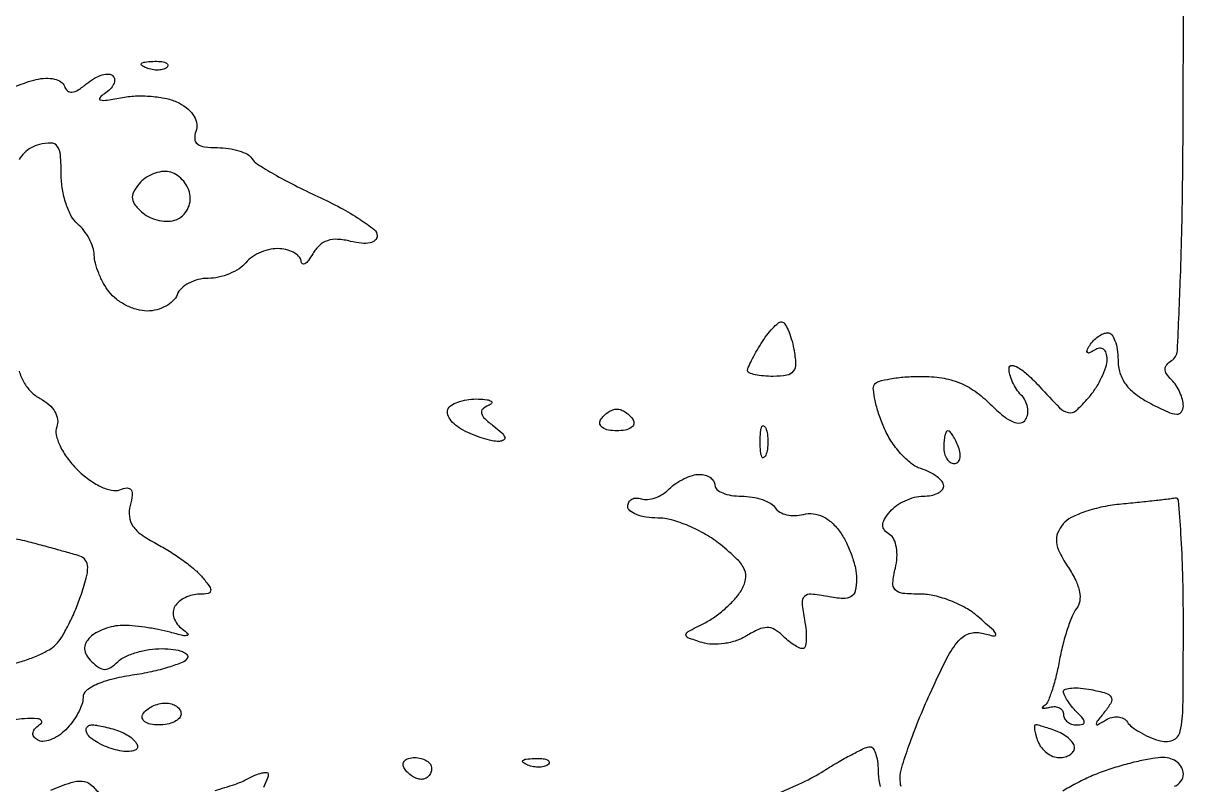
# Model space of a CAD drawing. Extents: x 0 to 102, y 0 to 135.
# Drawn here: x 92.51 to 101.53, y 38.03 to 43.94 of the extents above; entities that cross this region are included whole.
import ezdxf

# ---------------------------------------------------------------- set-up
doc = ezdxf.new("R2010")
doc.units = 0
doc.header["$MEASUREMENT"] = 0

msp = doc.modelspace()

# ---------------------------------------------------------------- linework, layer by layer
for points in [[(99.32782, 38.015724, -0.059294), (99.3204, 38.078072, -0.074804), (99.333034, 38.162046, -0.010267), (99.388741, 38.330604, -0.011601), (99.463971, 38.528709, -0.009575), (99.55305, 38.736341, -0.010587), (99.684229, 39.010983, -0.060312), (99.773719, 39.145437, -0.133411), (99.857559, 39.202526, -0.149445), (99.9549, 39.206018, 0.014931), (100.0502, 39.183607, 0.547958), (100.063169, 39.196999, 0.15249), (100.044658, 39.228174, 0.004142), (99.924378, 39.334528, 0.051204), (99.82991, 39.401036, 0.034912), (99.71105, 39.457184, 0.035199), (99.587385, 39.495593, 0.057758), (99.478616, 39.5082, -0.02339), (99.34032, 39.514673, -0.179248), (99.282722, 39.542374, -0.220224), (99.263626, 39.597357, -0.036678), (99.283343, 39.710471, 0.046868), (99.296024, 39.79312, 0.057146), (99.291677, 39.871214, 0.066953), (99.271924, 39.934296, 0.146036), (99.238547, 39.971802, -0.084705), (99.199376, 40.006337, -0.176511), (99.186379, 40.04431, -0.130532), (99.19951, 40.090108, -0.038493), (99.242051, 40.150232, -0.066778), (99.291629, 40.195932, -0.0445), (99.358676, 40.234536, -0.044339), (99.431876, 40.260829, -0.064146), (99.499959, 40.2696, 0.047701), (99.56075, 40.275413, 0.067693), (99.61214, 40.292777, 0.087863), (99.646778, 40.318367, 0.192119), (99.6588, 40.348499, 0.175032), (99.646436, 40.382737, 0.056389), (99.6069, 40.420694, 0.048286), (99.549742, 40.456202, 0.03803), (99.482121, 40.483474, -0.091715), (99.406366, 40.523905, -0.041813), (99.324482, 40.601226, -0.03954), (99.249437, 40.699649, -0.04362), (99.193581, 40.805587, -0.019783), (99.153652, 40.912163, -0.025987), (99.126252, 41.01236, -0.025232), (99.112439, 41.095553, -0.16848), (99.121453, 41.135912, -0.188512), (99.154814, 41.160988, -0.023998), (99.244064, 41.181315, -0.025408), (99.356882, 41.195508, -0.018587), (99.483056, 41.2002, -0.03806), (99.644536, 41.18789, -0.057379), (99.780521, 41.150723, -0.058754), (99.902186, 41.084446, -0.04233), (100.020471, 40.984656, 0.023305), (100.119572, 40.894386, 0.070624), (100.197103, 40.846725, 0.137191), (100.254758, 40.838748, 0.224152), (100.295356, 40.865127, 0.106297), (100.31093, 40.908905, 0.077911), (100.30961, 40.960594, 0.073741), (100.292068, 41.012101, 0.077638), (100.260549, 41.055291, -0.052386), (100.224508, 41.099794, -0.038375), (100.194056, 41.155624, -0.039081), (100.173229, 41.21367, -0.066692), (100.1664, 41.264641, -0.427856), (100.187548, 41.284831, -0.125308), (100.235656, 41.270177, -0.050544), (100.31151, 41.212991, -0.020917), (100.402163, 41.121715, 0.00914), (100.55885, 40.956339, 0.142146), (100.626261, 40.918482, 0.245884), (100.68675, 40.934115, 0.031908), (100.782863, 41.032861, 0.033837), (100.838332, 41.107291, 0.030761), (100.885225, 41.190869, 0.032126), (100.917739, 41.270976, 0.080507), (100.9278, 41.33306, 0.069214), (100.921051, 41.381582, 0.168764), (100.900623, 41.41076, 0.199124), (100.869205, 41.4182, 0.098564), (100.830129, 41.403621, -0.029004), (100.791327, 41.382646, -0.315645), (100.774757, 41.385557, -0.315645), (100.771846, 41.402127, -0.029004), (100.792821, 41.440929, -0.053246), (100.821816, 41.47829, -0.048837), (100.858838, 41.509909, -0.05213), (100.89791, 41.531512, -0.100565), (100.932793, 41.5386, -0.234473), (100.963303, 41.52346, -0.071656), (100.989015, 41.47711, -0.054721), (101.006588, 41.409442, -0.036201), (101.0124, 41.329273, 0.074484), (101.027779, 41.226608, 0.085972), (101.072454, 41.138421, 0.073731), (101.150578, 41.060645, 0.039702), (101.2662, 40.9887, 0.013092), (101.398181, 40.924772, 0.087674), (101.468537, 40.906808, 0.258948), (101.504942, 40.923578, 0.159418), (101.52, 40.969607, 0.066875), (101.51333, 41.019252, 0.039076), (101.492983, 41.075832, 0.038353), (101.463236, 41.130286, 0.052231), (101.428029, 41.173731, -0.047458), (101.389972, 41.21979, -0.150038), (101.378357, 41.257624, -0.181024), (101.390835, 41.290961, -0.075363), (101.428029, 41.322544, 0.246941), (101.473199, 41.399105, 0.003204), (101.497589, 41.973674, 0.006761), (101.514929, 42.744434, 0.002243), (101.52, 43.875086, 0.002402), (101.51498, 44.920011, 0.005805)], [(92.454227, 43.45324, -0.017744), (92.533979, 43.483044, -0.020607), (92.611794, 43.5055, -0.050381), (92.685693, 43.515844, -0.067175), (92.753085, 43.50937, -0.083632), (92.804225, 43.487943, -0.172224), (92.830686, 43.454269, 0.133538), (92.85459, 43.418601, 0.21165), (92.889189, 43.407985, 0.113806), (92.93799, 43.425581, 0.029362), (93.005987, 43.475306, -0.04267), (93.064945, 43.51606, -0.058967), (93.124088, 43.541188, -0.074264), (93.174605, 43.548085, -0.195649), (93.207644, 43.534156, -0.18954), (93.220177, 43.505381, -0.119795), (93.212725, 43.469053, -0.086071), (93.185447, 43.430231, -0.054035), (93.14215, 43.395318, 0.072674), (93.105942, 43.363833, 0.571045), (93.111674, 43.346974, 0.089514), (93.16309, 43.345597, 0.009375), (93.282315, 43.366126, -0.040306), (93.396568, 43.378595, -0.031741), (93.521012, 43.374196, -0.032662), (93.636783, 43.355027, -0.065595), (93.723314, 43.322417, -0.056227), (93.7914, 43.275464, -0.081977), (93.837768, 43.219412, -0.098728), (93.858209, 43.159878, -0.125737), (93.851498, 43.102409, 0.106715), (93.84257, 43.044807, 0.220498), (93.863658, 43.005545, 0.130249), (93.919128, 42.98308, 0.031453), (94.018856, 42.9768, -0.035989), (94.105189, 42.970578, -0.040346), (94.186403, 42.952029, -0.044257), (94.251681, 42.924918, -0.134584), (94.286531, 42.892473, 0.113583), (94.329428, 42.849091, 0.010671), (94.458604, 42.771046, 0.013246), (94.618964, 42.684343, 0.010042), (94.799124, 42.59752, -0.015928), (94.975542, 42.509926, -0.023287), (95.124335, 42.420883, -0.020263), (95.236374, 42.339818, -0.229907), (95.2596, 42.291975, -0.21137), (95.24416, 42.257083, -0.134039), (95.203898, 42.236576, -0.07896), (95.138666, 42.233508, -0.033844), (95.052577, 42.249017, 0.04695), (94.952623, 42.264336, 0.094307), (94.873767, 42.254041, 0.107434), (94.810858, 42.21702, 0.074506), (94.75905, 42.152438, -0.024668), (94.725486, 42.100837, -0.086699), (94.6972, 42.073309, -0.317747), (94.679463, 42.073601, -0.231432), (94.669973, 42.091647, 0.170308), (94.656737, 42.126108, 0.081326), (94.620111, 42.157237, 0.066063), (94.566606, 42.180505, 0.050815), (94.503842, 42.191714, 0.067862), (94.433831, 42.187485, 0.04883), (94.358778, 42.164808, 0.049176), (94.290227, 42.128306, 0.072756), (94.239684, 42.082817, -0.077101), (94.187178, 42.036377, -0.044438), (94.112208, 41.997208, -0.043153), (94.027923, 41.970544, -0.05509), (93.946992, 41.9616, 0.06112), (93.869913, 41.952143, 0.060287), (93.797024, 41.924323, 0.065763), (93.739049, 41.883251, 0.114669), (93.706206, 41.8347, -0.110454), (93.673956, 41.786159, -0.066224), (93.617859, 41.745077, -0.061312), (93.547693, 41.717265, -0.063812), (93.473832, 41.7078, -0.068962), (93.39526, 41.718689, -0.047106), (93.311095, 41.75129, -0.047014), (93.234302, 41.799185, -0.067572), (93.177767, 41.85585, -0.037463), (93.134544, 41.922633, -0.029174), (93.097604, 42.000857, -0.02994), (93.071706, 42.078232, -0.060974), (93.062691, 42.141591, 0.074447), (93.052436, 42.201998, 0.04331), (93.023513, 42.269773, 0.042206), (92.981863, 42.334145, 0.054914), (92.9331, 42.3846, -0.098388), (92.884369, 42.444624, -0.04151), (92.843477, 42.54059, -0.038975), (92.815577, 42.653654, -0.041028), (92.8062, 42.767739, 0.019087), (92.800408, 42.919404, 0.138519), (92.775538, 42.987194, 0.238894), (92.726269, 43.012525, 0.06551), (92.637, 43.001313, 0.063839), (92.572314, 42.97523, 0.067102), (92.517503, 42.93401, 0.074686), (92.480459, 42.884558, 0.124083)], [(92.47995, 41.241583, 0.065494), (92.515589, 41.154224, 0.067079), (92.571633, 41.080826, 0.073463), (92.643562, 41.027488, -0.056648), (92.711151, 40.980793, -0.081508), (92.757377, 40.924829, -0.097957), (92.777889, 40.865419, -0.12656), (92.771314, 40.808314, 0.14994), (92.766979, 40.745354, 0.054109), (92.796973, 40.659754, 0.047024), (92.852987, 40.566122, 0.038093), (92.929255, 40.477255, 0.038027), (93.018283, 40.400828, 0.047258), (93.111895, 40.344851, 0.054518), (93.19746, 40.315012, 0.149352), (93.260629, 40.319435, -0.065548), (93.317622, 40.33311, -0.278423), (93.348048, 40.318842, -0.182602), (93.357499, 40.278106, -0.030643), (93.341736, 40.198091, 0.090792), (93.335241, 40.111285, 0.123655), (93.362231, 40.037904, 0.091148), (93.428787, 39.970668, 0.032871), (93.54442, 39.900887, -0.020849), (93.647049, 39.842269, -0.017321), (93.751163, 39.771762, -0.017669), (93.842091, 39.700425, -0.044403), (93.90137, 39.640678, -0.017144), (93.95804, 39.567425, -0.200384), (93.966061, 39.532953, -0.324316), (93.94597, 39.513209, -0.037377), (93.879052, 39.5082, 0.063265), (93.824146, 39.501225, 0.051577), (93.768563, 39.48057, 0.053378), (93.720625, 39.450147, 0.086481), (93.688654, 39.414141, 0.125258), (93.675398, 39.371939, 0.094002), (93.681847, 39.323484, 0.084224), (93.706938, 39.276194, 0.074945), (93.747111, 39.237603, -0.035884), (93.790001, 39.202388, -0.585742), (93.786353, 39.187989, -0.123507), (93.750588, 39.187375, -0.008588), (93.6522, 39.212056, 0.017109), (93.559473, 39.233644, 0.012645), (93.455634, 39.251388, 0.012812), (93.356569, 39.263165, 0.027831), (93.280038, 39.266002, 0.046976), (93.212002, 39.258318, 0.036629), (93.140453, 39.237776, 0.037699), (93.076114, 39.208411, 0.070584), (93.030468, 39.174108, 0.076093), (92.996479, 39.127833, 0.137799), (92.98686, 39.0822, 0.124384), (93.002183, 39.034956, 0.056126), (93.04308, 38.98368, 0.049631), (93.098302, 38.938454, 0.147822), (93.1446, 38.92446, 0.147822), (93.190898, 38.938454, 0.049631), (93.24612, 38.98368, -0.088394), (93.302041, 39.022687, -0.036338), (93.388869, 39.055378, -0.034514), (93.489464, 39.07771, -0.03738), (93.589513, 39.0852, -0.02955), (93.679088, 39.079902, -0.061885), (93.746749, 39.063216, -0.117956), (93.782543, 39.038717, -0.333979), (93.785133, 39.010362, -0.161439), (93.746533, 38.97804, -0.019415), (93.640331, 38.940691, -0.021495), (93.506715, 38.905668, -0.016131), (93.35714, 38.878278, 0.022349), (93.196839, 38.84686, 0.046808), (93.076815, 38.80551, 0.066392), (92.999987, 38.757566, 0.223696), (92.9754, 38.705359, -0.086567), (92.966011, 38.651538, -0.036707), (92.93612, 38.584384, -0.034912), (92.892851, 38.515671, -0.038428), (92.84168, 38.455965, -0.049555), (92.784093, 38.408787, -0.059839), (92.721739, 38.377286, -0.070642), (92.664208, 38.365191, -0.156187), (92.621147, 38.375897, -0.109977), (92.592802, 38.403529, -0.201586), (92.587084, 38.434731, -0.14539), (92.605717, 38.468408, -0.0519), (92.649118, 38.503003, 0.456563), (92.652443, 38.525784, 0.199284), (92.621338, 38.541418, 0.039772), (92.520704, 38.540693, 0.01124), (92.364758, 38.5236)], [(92.420707, 38.966184, 0.025213), (92.523013, 38.994275, 0.023472), (92.624501, 39.033094, 0.024177), (92.711342, 39.076184, 0.06968), (92.764803, 39.116665, 0.060003), (92.807847, 39.171703, 0.017411), (92.86045, 39.265958, 0.017235), (92.912764, 39.377153, 0.01762), (92.956881, 39.490881, 0.016282), (93.000865, 39.63195, 0.0721), (93.01174, 39.717986, 0.148381), (92.994534, 39.771181, 0.162628), (92.951185, 39.803519, 0.01009), (92.892934, 39.82143, 0.002013), (92.788171, 39.850888, 0.002128), (92.66591, 39.884175, 0.001982), (92.540438, 39.917231, 0.032866), (92.395261, 39.94484, 0.017075)], [(98.283188, 37.922524, 0.008057), (98.562945, 38.046861, 0.031904), (98.7282, 38.136738, -0.008868), (98.846237, 38.208165, -0.011851), (98.955959, 38.268497, -0.009146), (99.048951, 38.314656, -0.109806), (99.08775, 38.323484, -0.270263), (99.112184, 38.309399, -0.056439), (99.132562, 38.262152, -0.044972), (99.146593, 38.194516, -0.028675), (99.1512, 38.11425, 0.075692), (99.166359, 38.01469, 0.069275)], [(101.451423, 38.015982, 0.128965), (101.501425, 38.056086, 0.160941), (101.52, 38.1123, 0.122609), (101.507951, 38.160698, 0.100764), (101.474006, 38.201923, 0.091107), (101.423233, 38.22962, 0.079585), (101.363424, 38.2392, 0.041773), (101.283922, 38.232546, 0.013645), (101.168368, 38.209809, 0.013491), (101.04086, 38.177448, 0.014824), (100.919274, 38.139146, 0.019679), (100.801041, 38.092718, 0.018179), (100.68359, 38.035999, 0.01852), (100.582753, 37.977824, 0.055938)], [(94.000399, 37.983778, 0.011164), (94.154246, 38.031384, 0.042269), (94.246677, 38.071218, -0.021833), (94.310735, 38.101984, -0.042449), (94.364566, 38.119777, -0.066306), (94.401494, 38.123555, -0.405323), (94.4136, 38.111075, -0.093495), (94.407817, 38.080419, -0.00796), (94.377314, 38.005963, -0.01032)], [(92.724267, 37.986505, -0.016985), (92.882099, 38.045685, -0.100352), (92.96924, 38.05661, -0.156836), (93.034393, 38.030099, -0.060535), (93.101854, 37.958017, 0.092577)]]:
    msp.add_lwpolyline(points, format="xyb")
for points in [[(93.51825, 43.646921, -0.028489), (93.577147, 43.645991, -0.077125), (93.617754, 43.636624, -0.208169), (93.633197, 43.621003, -0.296942), (93.629287, 43.602487, -0.126455), (93.601629, 43.586139, -0.060344), (93.560572, 43.579442, -0.05415), (93.513403, 43.582608, -0.051402), (93.467137, 43.595809, -0.054073), (93.431887, 43.614552, -0.470617), (93.430428, 43.62997, -0.168741), (93.455111, 43.641926, -0.018894)], [(93.643449, 42.789107, 0.086478), (93.584972, 42.790144, 0.056918), (93.519932, 42.772247, 0.055373), (93.45853, 42.73927, 0.068752), (93.410727, 42.695553, 0.053766), (93.368266, 42.631487, 0.151455), (93.358896, 42.579177, 0.143333), (93.380637, 42.528896, 0.046342), (93.438579, 42.47096, 0.067854), (93.497071, 42.434514, 0.054701), (93.567608, 42.41173, 0.056283), (93.638945, 42.405243, 0.086377), (93.699675, 42.417179, 0.09728), (93.748793, 42.447998, 0.082006), (93.78614, 42.496837, 0.080722), (93.80623, 42.555855, 0.089553), (93.805531, 42.616023, 0.076785), (93.784695, 42.674272, 0.064036), (93.746215, 42.727642, 0.065689), (93.696688, 42.768271, 0.09165)], [(98.400288, 41.6232, -0.254881), (98.423842, 41.610358, -0.037787), (98.450575, 41.561072, -0.034842), (98.475662, 41.492727, -0.023318), (98.495106, 41.4117, -0.033701), (98.508931, 41.298481, -0.176753), (98.490948, 41.239462, -0.192578), (98.440333, 41.208801, -0.041059), (98.335768, 41.2002, -0.020495), (98.2592, 41.20334, -0.033059), (98.194682, 41.212963, -0.035793), (98.147725, 41.226757, -0.313046), (98.136, 41.243648, -0.103929), (98.14139, 41.269299, -0.011598), (98.166829, 41.323698, -0.013702), (98.20076, 41.387617, -0.010707), (98.24095, 41.455148, -0.021629), (98.285117, 41.519499, -0.028517), (98.331048, 41.573835, -0.028544), (98.372941, 41.613251, -0.176258)], [(96.047143, 41.024321, -0.021955), (96.112523, 41.019085, -0.118342), (96.14567, 41.00663, -0.460988), (96.147459, 40.990709, -0.109866), (96.122266, 40.973476, 0.092682), (96.079011, 40.946001, 0.276429), (96.069678, 40.913625, 0.142145), (96.094373, 40.872533, 0.024628), (96.164566, 40.813646, -0.022022), (96.226602, 40.76215, -0.125347), (96.250071, 40.726682, -0.366677), (96.241688, 40.704923, -0.119556), (96.205788, 40.695291, -0.058714), (96.151564, 40.700355, -0.022702), (96.07841, 40.719488, -0.022103), (96.000195, 40.747633, -0.025452), (95.928469, 40.781445, -0.048307), (95.868583, 40.821363, -0.071107), (95.825814, 40.867796, -0.094739), (95.805903, 40.913177, -0.19702), (95.812123, 40.950645, -0.130174), (95.844212, 40.981042, -0.048952), (95.901646, 41.005434, -0.044297), (95.972551, 41.020936, -0.040705)], [(97.1208, 40.9464, -0.094481), (97.153193, 40.940224, -0.052849), (97.188855, 40.921549, -0.050113), (97.222165, 40.894161, -0.057296), (97.2477, 40.8618, -0.210115), (97.252186, 40.829819, -0.178861), (97.231991, 40.802051, -0.100989), (97.185804, 40.783244, -0.046386), (97.1208, 40.7772, -0.046386), (97.055796, 40.783244, -0.100989), (97.009609, 40.802051, -0.178861), (96.989414, 40.829819, -0.210115), (96.9939, 40.8618, -0.057296), (97.019435, 40.894161, -0.050113), (97.052745, 40.921549, -0.052849), (97.088407, 40.940224, -0.094481)], [(98.276629, 40.79835, -0.057986), (98.289855, 40.750127, -0.037979), (98.294231, 40.6926, -0.037979), (98.289855, 40.635073, -0.057986), (98.276629, 40.58685, -0.174857), (98.260785, 40.569136, -0.447206), (98.246493, 40.574292, -0.078554), (98.236597, 40.617184, -0.017491), (98.233958, 40.6926, -0.017491), (98.236597, 40.768016, -0.078554), (98.246493, 40.810908, -0.447206), (98.260785, 40.816064, -0.174857)], [(99.692049, 40.7772, 0.289661), (99.679195, 40.769071, 0.046727), (99.668567, 40.739923, 0.039339), (99.661209, 40.69893, 0.024748), (99.6588, 40.6503, 0.062722), (99.664911, 40.601779, 0.08088), (99.682871, 40.560677, 0.098158), (99.709493, 40.533171, 0.152681), (99.740745, 40.5234, 0.184534), (99.767866, 40.533762, 0.147206), (99.784314, 40.560677, 0.100118), (99.786642, 40.601709, 0.055937), (99.773994, 40.6503, 0.02136), (99.752918, 40.698908, 0.030395), (99.729835, 40.739923, 0.030693), (99.707811, 40.76983, 0.222225)], [(97.761343, 40.4388, -0.068255), (97.807538, 40.432464, -0.084734), (97.846698, 40.413949, -0.099788), (97.872884, 40.386461, -0.141492), (97.8822, 40.3542, 0.222681), (97.897375, 40.321816, 0.076538), (97.942861, 40.294451, 0.058208), (98.009631, 40.27579, 0.039081), (98.088707, 40.2696, -0.04079), (98.171922, 40.2628, -0.043257), (98.25125, 40.242584, -0.047413), (98.315722, 40.212957, -0.123552), (98.352055, 40.17763, 0.128444), (98.385683, 40.145557, 0.070032), (98.439283, 40.124989, 0.062355), (98.503657, 40.118398, 0.058379), (98.569182, 40.127575, -0.092733), (98.645022, 40.132957, -0.084127), (98.720525, 40.111086, -0.074568), (98.791964, 40.062351, -0.053113), (98.855734, 39.989222, -0.039852), (98.904085, 39.906955, -0.02886), (98.944909, 39.808754, -0.029363), (98.972956, 39.71032, -0.054771), (98.982, 39.628008, -0.052735), (98.972214, 39.535479, -0.204454), (98.939701, 39.489364, -0.15796), (98.877416, 39.47412, -0.028903), (98.758307, 39.489825, 0.022984), (98.627953, 39.508584, 0.22424), (98.576913, 39.490287, 0.22424), (98.558616, 39.439247, 0.022984), (98.577375, 39.308893, -0.022833), (98.589744, 39.223128, -0.039132), (98.591141, 39.15091, -0.049303), (98.583018, 39.099737, -0.34109), (98.564188, 39.0852, -0.115913), (98.535916, 39.091844, -0.028599), (98.494233, 39.115642, -0.027731), (98.44839, 39.149165, -0.024642), (98.404608, 39.188832, 0.06737), (98.34453, 39.234585, 0.133508), (98.286946, 39.249342, 0.104473), (98.220234, 39.234231, 0.031835), (98.128597, 39.18481, -0.058735), (98.049863, 39.147656, -0.043128), (97.955952, 39.124936, -0.043844), (97.861885, 39.11895, -0.070929), (97.782936, 39.132154, -0.01053), (97.671547, 39.170108, -0.348137), (97.65766, 39.19269, -0.243972), (97.675072, 39.218289, -0.006391), (97.801073, 39.284226, 0.037142), (97.881167, 39.332627, 0.026262), (97.963553, 39.397945, 0.026639), (98.036063, 39.469123, 0.049498), (98.085396, 39.53504, 0.08297), (98.12053, 39.623514, 0.159751), (98.112668, 39.698557, 0.097607), (98.055807, 39.778916, 0.020011), (97.9245, 39.894169, 0.038758), (97.810246, 39.972819, 0.0313), (97.676913, 40.03935, 0.032302), (97.545351, 40.085247, 0.067422), (97.43805, 40.09998, -0.037534), (97.348956, 40.106839, -0.0563), (97.273741, 40.127199, -0.073852), (97.222353, 40.156914, -0.228636), (97.2054, 40.19205, -0.126916), (97.213686, 40.224169, -0.143736), (97.236242, 40.246497, -0.12359), (97.270289, 40.25515, -0.081349), (97.310395, 40.248702, 0.108197), (97.358836, 40.243538, 0.058335), (97.417608, 40.257045, 0.054046), (97.477089, 40.285809, 0.056808), (97.527937, 40.326252, -0.046722), (97.579914, 40.369327, -0.037352), (97.642926, 40.405739, -0.038607), (97.706914, 40.430714, -0.073873)], [(101.45655, 40.25482, -0.026934), (101.41525, 40.247517, -0.002283), (101.308056, 40.234963, -0.003023), (101.179949, 40.221336, -0.002335), (101.040139, 40.207977, 0.028724), (100.897599, 40.186723, 0.030375), (100.761134, 40.149515, 0.031881), (100.648503, 40.103132, 0.106317), (100.585982, 40.053981, 0.078951), (100.543656, 39.982587, 0.125357), (100.534623, 39.912491, 0.088923), (100.560076, 39.829805, 0.026013), (100.627353, 39.714462, -0.032821), (100.683977, 39.614273, -0.063084), (100.713195, 39.526927, -0.084587), (100.715239, 39.454022, -0.132988), (100.690691, 39.396788, 0.070295), (100.656485, 39.338306, 0.017781), (100.618283, 39.234717, 0.017785), (100.582717, 39.112046, 0.017125), (100.555453, 38.985607, -0.015757), (100.529565, 38.863937, -0.021162), (100.498044, 38.755737, -0.018889), (100.465409, 38.66996, -0.164457), (100.438672, 38.639923, 0.074235), (100.424883, 38.629095, 0.590713), (100.426816, 38.623065, 0.094657), (100.445776, 38.622975, 0.013772), (100.48365, 38.63111, -0.073992), (100.524065, 38.634815, -0.1084), (100.558336, 38.625246, -0.131708), (100.581039, 38.60409, -0.140603), (100.5894, 38.574945, 0.123107), (100.597213, 38.543692, 0.100771), (100.619221, 38.517071, 0.090944), (100.652141, 38.499185, 0.079246), (100.69092, 38.493, 0.051663), (100.736824, 38.497756, 0.354955), (100.75014, 38.51415, 0.180052), (100.739793, 38.541952, 0.018208), (100.69092, 38.59452, -0.025134), (100.652062, 38.637494, -0.028067), (100.619221, 38.682653, -0.029031), (100.595943, 38.723824, -0.114635), (100.5894, 38.751988, -0.333682), (100.60357, 38.770856, -0.052953), (100.652079, 38.77952, -0.041022), (100.720969, 38.778757, -0.023958), (100.802776, 38.767147, -0.020672), (100.918048, 38.74013, -0.190347), (100.958222, 38.709732, -0.272599), (100.958844, 38.667122, -0.040761), (100.908526, 38.593439, 0.004603), (100.848962, 38.518477, 0.197769), (100.84362, 38.499303, 0.531721), (100.853845, 38.49405, 0.009813), (100.916109, 38.529899, -0.070219), (100.964721, 38.550557, -0.087228), (101.013589, 38.554848, -0.100345), (101.055699, 38.542446, -0.129027), (101.085309, 38.515241, 0.087957), (101.118968, 38.478858, 0.029499), (101.179355, 38.438441, 0.028297), (101.252822, 38.400728, 0.028804), (101.32965, 38.371801, 0.165889), (101.437115, 38.374627, 0.258414), (101.49602, 38.443165, 0.04873), (101.516921, 38.638094, 0.002358), (101.52, 39.290999, 0.006083), (101.515447, 39.665225, 0.010352), (101.501362, 39.977794, 0.004367), (101.48208, 40.23623, 0.457548)], [(93.614893, 38.6622, -0.067639), (93.661491, 38.655867, -0.08433), (93.70099, 38.637349, -0.09965), (93.727404, 38.609861, -0.142666), (93.7368, 38.5776, -0.195654), (93.723651, 38.545284, -0.086673), (93.685631, 38.517851, -0.066561), (93.629278, 38.499227, -0.0466), (93.562607, 38.493, -0.047867), (93.499531, 38.499052, -0.104212), (93.454942, 38.517851, -0.181468), (93.435742, 38.545611, -0.202618), (93.4407, 38.5776, -0.08825), (93.469662, 38.609988, -0.053305), (93.513437, 38.637349, -0.051278), (93.564383, 38.655925, -0.061875)], [(93.048088, 38.493, -0.042542), (93.089011, 38.489512, -0.015708), (93.145786, 38.477916, -0.015436), (93.207283, 38.461308, -0.017946), (93.264581, 38.441649, -0.041093), (93.315786, 38.417005, -0.049059), (93.359091, 38.385516, -0.056335), (93.388937, 38.352264, -0.155979), (93.3984, 38.322669, -0.271969), (93.385268, 38.300312, -0.093855), (93.34831, 38.288005, -0.061997), (93.293238, 38.28743, -0.035613), (93.227882, 38.299632, -0.030808), (93.159235, 38.322181, -0.030897), (93.093948, 38.352976, -0.032471), (93.040657, 38.386942, -0.096514), (93.011389, 38.418612, -0.087931), (93.000104, 38.447016, -0.166787), (93.003205, 38.471148, -0.178248), (93.020139, 38.487234, -0.102078)], [(100.373636, 38.493, 0.388464), (100.364304, 38.484461, 0.053526), (100.364828, 38.455723, 0.039047), (100.373266, 38.414779, 0.02128), (100.389606, 38.3661, 0.074185), (100.41703, 38.317588, 0.064359), (100.458616, 38.276477, 0.06686), (100.50746, 38.248667, 0.096313), (100.556151, 38.2392, 0.062246), (100.601213, 38.244832, 0.080525), (100.639382, 38.261392, 0.097973), (100.664928, 38.285936, 0.153715), (100.674, 38.314749, 0.144282), (100.664375, 38.347409, 0.059761), (100.634691, 38.383189, 0.052351), (100.591376, 38.41641, 0.045844), (100.540181, 38.441649, 0.007509), (100.486544, 38.461312, 0.009322), (100.436058, 38.477916, 0.007879), (100.393374, 38.490344, 0.066993)], [(95.550707, 38.2392, -0.062283), (95.601138, 38.232894, -0.080552), (95.643856, 38.214349, -0.097988), (95.672446, 38.186865, -0.153634), (95.6826, 38.1546, -0.092995), (95.676541, 38.122305, -0.096318), (95.659215, 38.094851, -0.099231), (95.633367, 38.076477, -0.105429), (95.602993, 38.07, -0.089642), (95.568681, 38.076201, -0.053229), (95.531411, 38.094851, -0.051032), (95.497005, 38.122239, -0.06081), (95.4711, 38.1546, -0.139169), (95.461968, 38.186718, -0.191142), (95.472917, 38.214349, -0.138808), (95.504039, 38.233002, -0.066118)], [(96.47925, 38.232521, -0.028489), (96.538147, 38.231591, -0.077125), (96.578754, 38.222224, -0.208169), (96.594197, 38.206603, -0.296942), (96.590287, 38.188088, -0.126455), (96.562629, 38.171739, -0.060344), (96.521572, 38.165042, -0.05415), (96.474403, 38.168208, -0.051402), (96.428137, 38.181409, -0.054073), (96.392887, 38.200152, -0.470617), (96.391428, 38.21557, -0.168741), (96.416111, 38.227526, -0.018894)]]:
    msp.add_lwpolyline(points, format="xyb", close=True)

doc.saveas('drawing.dxf')
